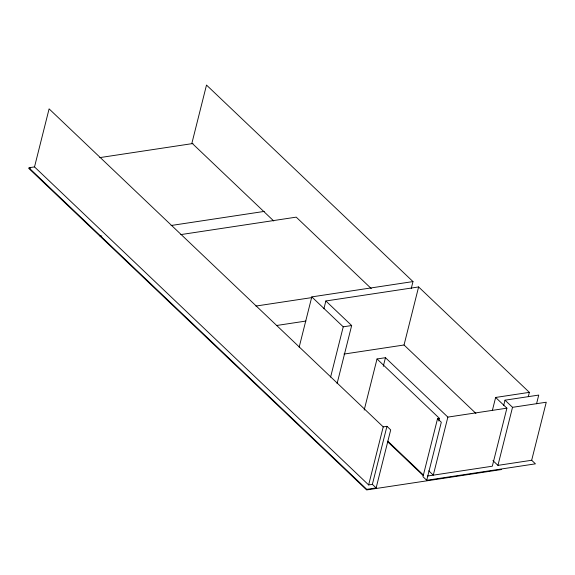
<?xml version="1.0" encoding="UTF-8"?>
<svg xmlns="http://www.w3.org/2000/svg" width="575" height="575" viewBox="0 0 575 575"><rect width="100%" height="100%" fill="white"/><g stroke="black" fill="none" stroke-linecap="round" stroke-linejoin="round"><path stroke-width="0.86" d="M34.522 166.915L49.098 108.869L383.223 426.88L386.953 426.319L390.705 429.892L376.129 487.931L366.771 489.347L28.894 167.763L34.522 166.915L368.64 484.926L372.377 484.358L376.129 487.931M299.173 347.142L311.794 296.894L412.987 281.585L411.247 288.521M323.905 308.775L325.86 300.977L418.614 286.947L529.367 392.358L528.281 396.685M330.611 377.063L343.232 326.816L311.794 296.894M337.087 383.582L351.663 325.536L325.86 300.977M364.183 410.083L377.02 358.973L385.451 357.693L447.868 417.105L506.898 408.178L492.315 466.217L427.39 476.043M383.281 366.361L385.451 357.693M368.64 484.926L383.223 426.88M475.927 413.418L404.038 344.993L418.614 286.947M372.377 484.358L386.953 426.319M438.783 420.979L439.437 418.377L437.546 418.665L422.97 476.711L426.722 480.283L535.426 463.845L531.674 460.266L497.943 465.369L492.933 460.604M426.722 480.283L441.305 422.237L437.546 418.665M447.868 417.105L433.291 475.151L428.742 470.817M492.372 410.449L495.636 397.454L529.367 392.358M503.707 405.375L505.008 400.178L538.739 395.075L536.568 403.743M497.943 465.369L512.519 407.323L505.008 400.178M531.674 460.266L546.25 402.227L512.519 407.323M30.525 168.087L28.75 168.353L366.627 489.936L501.544 469.531M99.763 157.615L192.963 143.52M100.079 236.239L101.854 235.973M171.091 225.501L264.292 211.406M180.83 234.593L296.218 217.142L371.306 288.607M255.911 306.058L311.837 297.598M276.654 325.486L305.943 321.051M343.232 326.816L351.663 325.536M343.965 354.078L404.038 344.993M412.987 281.585L206.504 85.064L191.928 143.11L273.736 220.98M495.636 397.454L506.898 408.178M377.02 358.973L439.437 418.377M387.802 441.147L423.559 475.187M387.485 441.578L423.265 475.633"/></g></svg>
